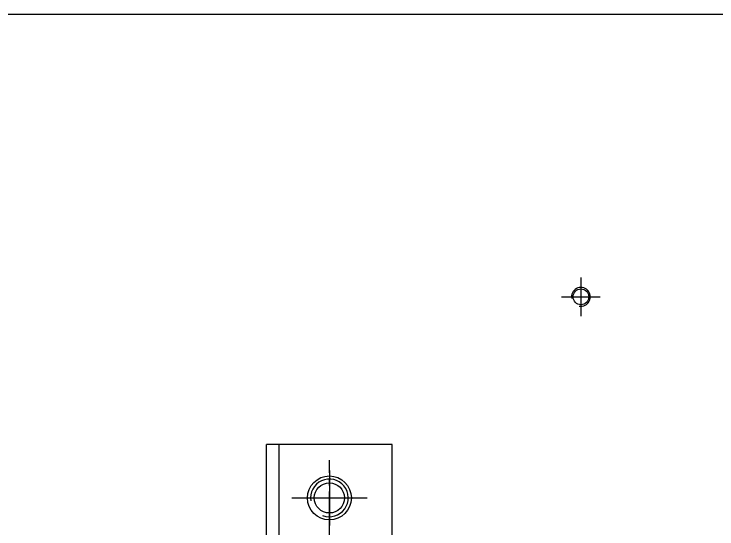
# Model space of a CAD drawing. Header units: millimetres. Extents: x 24815 to 37207, y -9299 to 5469.
# Drawn here: x 35552.4 to 35664.2, y 2003.1 to 2085 of the extents above; entities that cross this region are included whole.
import ezdxf

# ---------------------------------------------------------------- set-up
doc = ezdxf.new("R2010")
doc.units = ezdxf.units.MM
for name, pattern in [('CENTER', [50.8, 31.75, -6.35, 6.35, -6.35]), ('CENTER1', [10, 7, -1, 1, -1]), ('CENTER2', [28.575, 19.05, -3.175, 3.175, -3.175]), ('HIDDENX2', [19.05, 12.7, -6.35])]:
    doc.linetypes.add(name, pattern=pattern)
doc.layers.add('CEN', color=1, linetype='CENTER')

# ---------------------------------------------------------------- blocks, each defined once
blk = doc.blocks.new('A$C4D457A5A')
at = {"color": 32}
blk.add_line((-25, 21), (335, 21), dxfattribs=at)
at = {"color": 1, "linetype": 'CENTER2'}
for p, q in [((137, -51.62), (137, -60.38)), ((132.62, -56), (141.38, -56))]:
    blk.add_line(p, q, dxfattribs=at)
at = {"color": 3}
blk.add_circle((177.02, -24), 1.25, dxfattribs=at)
blk.add_circle((137, -56), 2.4)
blk.add_arc((177.02, -24), 1.5, 259.6291, 191.2082)
blk.add_arc((137, -56), 3, 249.0926, 189.4276, dxfattribs=at)
at = {"layer": 'CEN', "color": 1, "linetype": 'CENTER'}
for p, q in [((177.02, -20.92), (177.02, -27.08)), ((173.94, -24), (180.1, -24))]:
    blk.add_line(p, q, dxfattribs=at)
blk = doc.blocks.new('A$C100C4D09')
at = {"color": 1}
for p, q in [((76.5, 93.5), (52.5, 93.5)), ((76.5, 91.5), (52.5, 91.5)), ((76.5, 89.5), (52.5, 89.5)), ((76.5, 87.5), (52.5, 87.5)), ((76.5, 85.5), (52.5, 85.5)), ((76.5, 83.5), (52.5, 83.5)), ((76.5, 81.5), (52.5, 81.5)), ((76.5, 79.5), (52.5, 79.5)), ((37.5, 71), (37.5, 78.5)), ((39.5, 71), (39.5, 78.5)), ((41.5, 71), (41.5, 78.5)), ((43.5, 71), (43.5, 78.5)), ((45.5, 71), (45.5, 78.5)), ((47.5, 71), (47.5, 78.5)), ((49.5, 71), (49.5, 78.5)), ((51.5, 71), (51.5, 78.5)), ((77.5, 51), (77.5, 78.5)), ((79.5, 3.5), (79.5, 78.5)), ((81.5, 3.5), (81.5, 78.5)), ((83.5, 3.5), (83.5, 78.5)), ((85.5, 3.5), (85.5, 78.5)), ((87.5, 51), (87.5, 78.5)), ((89.5, 51), (89.5, 78.5)), ((91.5, 51), (91.5, 78.5)), ((53.5, 71), (53.5, 77.5)), ((75.5, 77.5), (53.5, 77.5)), ((75.5, 51), (75.5, 77.5)), ((75.5, 4.5), (75.5, 31)), ((77.5, 3.5), (77.5, 31)), ((87.5, 3.5), (87.5, 31)), ((89.5, 3.5), (89.5, 31)), ((91.5, 3.5), (91.5, 31)), ((37.5, 3.5), (37.5, 11)), ((39.5, 3.5), (39.5, 11)), ((41.5, 3.5), (41.5, 11)), ((43.5, 3.5), (43.5, 11)), ((45.5, 3.5), (45.5, 11)), ((47.5, 3.5), (47.5, 11)), ((49.5, 3.5), (49.5, 11)), ((51.5, 3.5), (51.5, 11)), ((53.5, 4.5), (53.5, 11)), ((75.5, 4.5), (53.5, 4.5)), ((76.5, 2.5), (52.5, 2.5)), ((76.5, 0.5), (52.5, 0.5)), ((76.5, -1.5), (52.5, -1.5)), ((76.5, -3.5), (52.5, -3.5)), ((76.5, -5.5), (52.5, -5.5)), ((76.5, -7.5), (52.5, -7.5)), ((76.5, -9.5), (52.5, -9.5)), ((76.5, -11.5), (52.5, -11.5))]:
    blk.add_line(p, q, dxfattribs=at)
at = {"color": 4}
for p, q in [((45.96, 92), (-8.5, 92)), ((-8.5, 92), (-8.5, 72)), ((91.5, 92), (83.04, 92)), ((91.5, 92), (91.5, 72)), ((37.5, 74), (-8.5, 74)), ((75.5, 74), (53.5, 74)), ((37.5, 72), (-8.5, 72)), ((75.5, 72), (53.5, 72)), ((37.5, 10), (-8.5, 10)), ((-8.5, -10), (-8.5, 10)), ((75.5, 10), (53.5, 10)), ((91.5, -10), (91.5, 10)), ((37.5, 8), (-8.5, 8)), ((75.5, 8), (53.5, 8)), ((45.96, -10), (-8.5, -10)), ((91.5, -10), (83.04, -10))]:
    blk.add_line(p, q, dxfattribs=at)
at = {"color": 1, "linetype": 'CENTER1'}
for p, q in [((0, 76), (0, 88)), ((6, 82), (-6, 82)), ((101.79, 47), (101.79, 35)), ((81.29, 41), (71.29, 41)), ((95.79, 41), (107.79, 41)), ((0, -6), (0, 6)), ((6, 0), (-6, 0))]:
    blk.add_line(p, q, dxfattribs=at)
at = {"color": 2, "linetype": 'HIDDENX2'}
for p, q in [((83, 76), (83, 88)), ((89, 82), (77, 82)), ((30.5, 11), (30.5, 71)), ((52.5, 11), (52.5, 71)), ((89.79, 31), (89.79, 51)), ((77.79, 45), (74.79, 45)), ((77.79, 37), (74.79, 37)), ((83, -6), (83, 6)), ((89, 0), (77, 0))]:
    blk.add_line(p, q, dxfattribs=at)
at = {"color": 6}
for p, q in [((86.79, 31), (86.79, 51)), ((111.79, 51), (86.79, 51)), ((111.79, 31), (111.79, 51)), ((111.79, 31), (86.79, 31))]:
    blk.add_line(p, q, dxfattribs=at)
at = {"color": 251}
blk.add_lwpolyline([(11.5, 11), (11.5, 71), (71.5, 71), (71.5, 11)], close=True, dxfattribs=at)
at = {"color": 6}
blk.add_lwpolyline([(77.79, 31), (77.79, 51), (74.79, 51), (74.79, 31)], close=True, dxfattribs=at)
at = {"color": 4}
for centre in [(0, 82), (0, 0)]:
    blk.add_circle(centre, 3.5, dxfattribs=at)
at = {"color": 2, "linetype": 'HIDDENX2'}
for centre in [(83, 82), (83, 0)]:
    blk.add_circle(centre, 3.5, dxfattribs=at)
at = {"color": 6}
blk.add_circle((101.79, 41), 4, dxfattribs=at)
at = {"color": 1}
for centre, radius, start, end in [((52.5, 78.5), 15, 90, 180), ((76.5, 78.5), 15, 0, 90), ((52.5, 78.5), 13, 90, 180), ((76.5, 78.5), 13, 0, 90), ((52.5, 78.5), 11, 90, 180), ((76.5, 78.5), 11, 0, 90), ((52.5, 78.5), 9, 90, 180), ((76.5, 78.5), 9, 0, 90), ((52.5, 78.5), 7, 90, 180), ((76.5, 78.5), 7, 0, 90), ((52.5, 78.5), 5, 90, 180), ((76.5, 78.5), 5, 0, 90), ((52.5, 78.5), 3, 90, 180), ((76.5, 78.5), 3, 0, 90), ((52.5, 78.5), 1, 90, 180), ((76.5, 78.5), 1, 0, 90), ((52.5, 3.5), 15, 180, 270), ((52.5, 3.5), 13, 180, 270), ((52.5, 3.5), 11, 180, 270), ((52.5, 3.5), 9, 180, 270), ((52.5, 3.5), 7, 180, 270), ((52.5, 3.5), 5, 180, 270), ((52.5, 3.5), 3, 180, 270), ((52.5, 3.5), 1, 180, 270), ((76.5, 3.5), 15, 270, 0), ((76.5, 3.5), 13, 270, 0), ((76.5, 3.5), 11, 270, 0), ((76.5, 3.5), 9, 270, 0), ((76.5, 3.5), 7, 270, 0), ((76.5, 3.5), 5, 270, 0), ((76.5, 3.5), 3, 270, 0), ((76.5, 3.5), 1, 270, 0)]:
    blk.add_arc(centre, radius, start, end, dxfattribs=at)

msp = doc.modelspace()

# ---------------------------------------------------------------- block references
msp.add_blockref('A$C4D457A5A', (35465.567, 2063.99))
at = {"rotation": 270}
msp.add_blockref('A$C100C4D09', (35520.567, 2007.99), dxfattribs=at)

doc.saveas('drawing.dxf')
